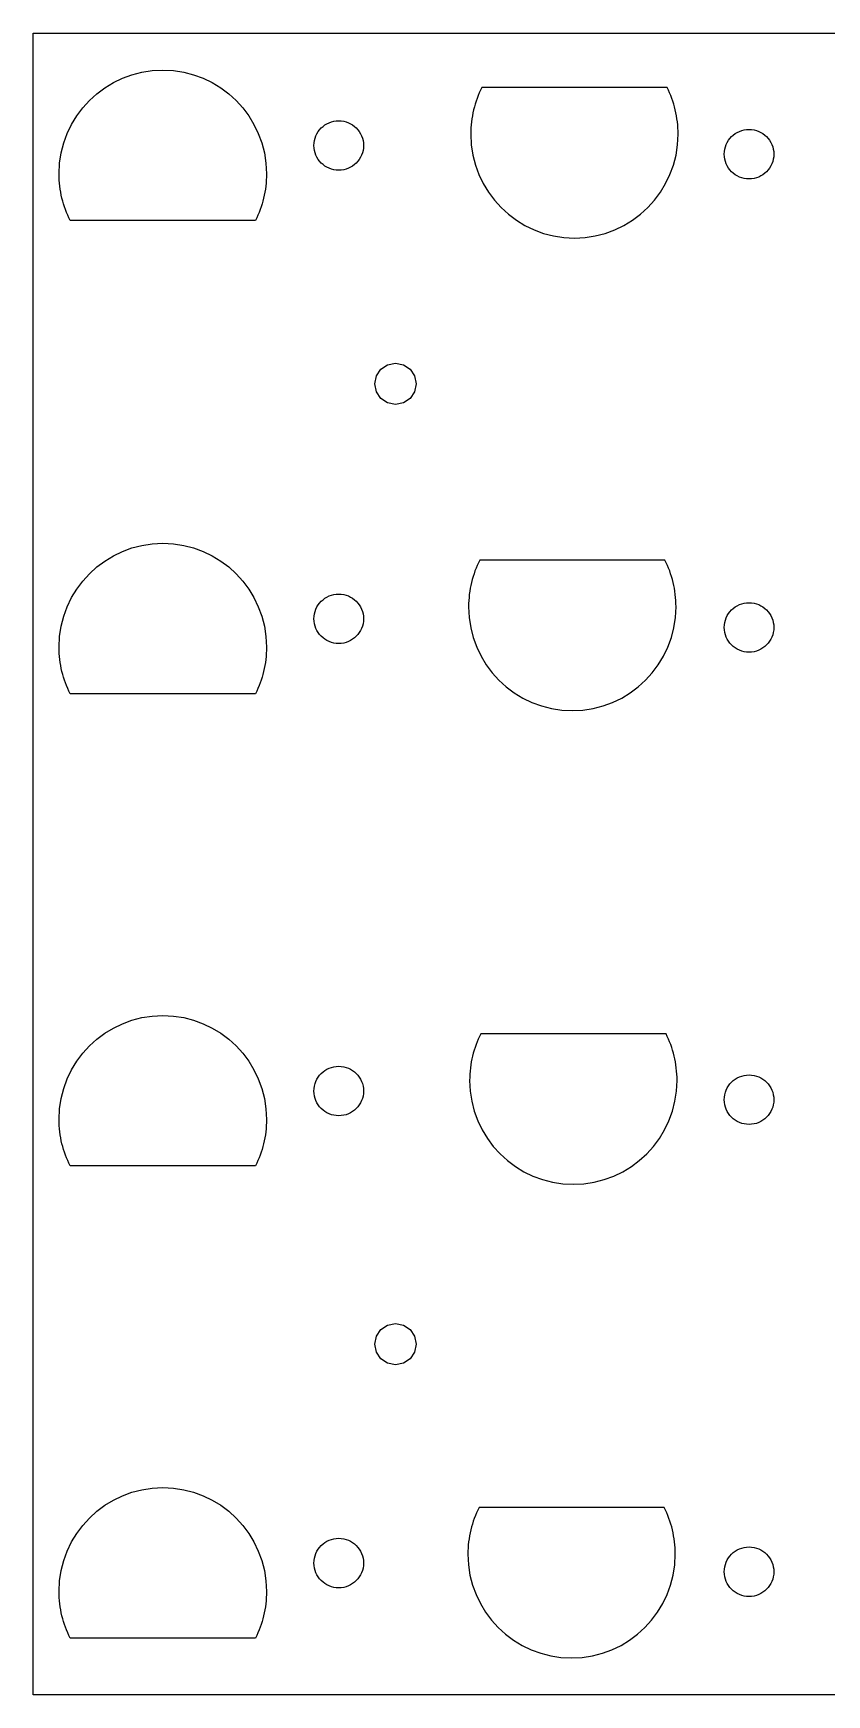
# Model space of a CAD drawing. Extents: x 4 to 202, y 54 to 252.
# Drawn here: x 4 to 98.6, y 54.2 to 252.1 of the extents above; entities that cross this region are included whole.
import ezdxf

# ---------------------------------------------------------------- set-up
doc = ezdxf.new("R2010")
doc.units = 0
doc.layers.get('0').update_dxf_attribs({"linetype": 'CONTINUOUS'})

msp = doc.modelspace()

# ---------------------------------------------------------------- linework, layer by layer
at = {"color": 7}
for points in [[(4.046068, 252.144348), (16.414815, 252.144348), (28.783565, 252.144348), (41.152304, 252.144348), (53.52106, 252.144348), (65.889815, 252.144348), (78.258571, 252.144348), (90.627299, 252.144348), (102.996055, 252.144348)], [(102.996055, 54.24436), (90.627299, 54.24436), (78.258571, 54.24436), (65.889815, 54.24436), (53.52106, 54.24436), (41.152304, 54.24436), (28.783565, 54.24436), (16.414815, 54.24436), (4.046068, 54.24436), (4.046068, 66.613087), (4.046068, 78.981843), (4.046068, 91.350599), (4.046068, 103.719349), (4.046068, 116.088096), (4.046068, 128.456849), (4.046068, 140.8256), (4.046068, 153.194347), (4.046068, 165.5631), (4.046068, 177.93185), (4.046068, 190.300597), (4.046068, 202.669347), (4.046068, 215.038097), (4.046068, 227.40685), (4.046068, 239.775601), (4.046068, 252.144348)], [(7.122856, 235.398025), (7.186645, 236.662318), (7.373869, 237.890123), (7.678317, 239.075216), (8.093773, 240.211384), (8.614026, 241.292402), (9.23286, 242.312051), (9.944064, 243.264111), (10.741424, 244.142364), (11.618727, 244.940584), (12.569758, 245.652561), (13.588306, 246.272064), (14.668156, 246.792879), (15.803095, 247.208785), (16.98691, 247.513562), (18.213388, 247.700989), (19.476315, 247.764847), (20.739242, 247.700989), (21.965719, 247.513562), (23.149535, 247.208785), (24.284474, 246.792879), (25.364324, 246.272064), (26.382871, 245.652561), (27.333903, 244.940584), (28.211205, 244.142364), (29.008564, 243.264111), (29.71977, 242.312051), (30.338604, 241.292402), (30.858855, 240.211384), (31.274312, 239.075216), (31.578759, 237.890123), (31.765985, 236.662318), (31.829773, 235.398025), (31.824241, 235.024633), (31.80776, 234.65409), (31.780497, 234.286538), (31.742597, 233.922118), (31.694219, 233.560972), (31.635514, 233.203244), (31.56664, 232.849072), (31.487753, 232.498603), (31.399012, 232.151975), (31.300564, 231.809335), (31.192572, 231.470821), (31.07519, 231.136573), (30.948571, 230.806738), (30.81287, 230.481457), (30.668248, 230.160872), (30.514857, 229.845122), (29.13573, 229.845122), (27.756601, 229.845122), (26.377473, 229.845122), (24.998344, 229.845122), (23.619216, 229.845122), (22.240088, 229.845122), (20.86096, 229.845122), (19.481832, 229.845122), (18.102704, 229.845122), (16.723575, 229.845122), (15.344447, 229.845122), (13.965319, 229.845122), (12.586191, 229.845122), (11.207063, 229.845122), (9.827935, 229.845122), (8.448806, 229.845122), (8.295212, 230.160934), (8.15018, 230.481553), (8.013895, 230.806842), (7.886544, 231.136661), (7.768313, 231.470877), (7.659387, 231.809352), (7.559954, 232.151944), (7.470197, 232.498521), (7.390304, 232.848943), (7.32046, 233.203072), (7.260851, 233.560775), (7.211663, 233.921906), (7.173083, 234.286337), (7.145295, 234.653923), (7.128486, 235.024532), (7.122842, 235.398025), (7.122856, 235.398025)], [(56.153645, 240.121499), (56.217433, 238.857205), (56.40466, 237.629403), (56.709107, 236.444307), (57.124563, 235.30814), (57.644815, 234.227121), (58.263649, 233.207472), (58.974855, 232.255412), (59.772214, 231.377159), (60.649516, 230.578939), (61.600548, 229.866963), (62.619097, 229.24746), (63.698947, 228.726644), (64.833884, 228.310739), (66.017699, 228.005961), (67.244177, 227.818535), (68.507105, 227.754676), (69.770032, 227.818535), (70.996511, 228.005961), (72.180326, 228.310739), (73.315263, 228.726644), (74.395113, 229.24746), (75.413661, 229.866963), (76.364694, 230.578939), (77.241995, 231.377159), (78.039355, 232.255412), (78.750561, 233.207472), (79.369395, 234.227121), (79.889646, 235.30814), (80.305103, 236.444307), (80.60955, 237.6294), (80.796776, 238.857205), (80.860564, 240.121499), (80.855033, 240.49489), (80.838551, 240.865434), (80.811288, 241.232986), (80.773389, 241.597405), (80.72501, 241.958551), (80.666305, 242.316279), (80.597431, 242.670451), (80.518548, 243.02092), (80.429803, 243.367548), (80.331355, 243.710189), (80.223363, 244.048703), (80.105978, 244.38295), (79.979362, 244.712786), (79.843661, 245.038067), (79.699039, 245.358652), (79.545648, 245.674402), (78.166519, 245.674402), (76.787392, 245.674402), (75.408262, 245.674402), (74.029135, 245.674402), (72.650006, 245.674402), (71.270879, 245.674402), (69.891749, 245.674402), (68.512622, 245.674402), (67.133493, 245.674402), (65.754366, 245.674402), (64.375236, 245.674402), (62.996109, 245.674402), (61.616979, 245.674402), (60.237853, 245.674402), (58.858723, 245.674402), (57.479596, 245.674402), (57.326002, 245.358589), (57.180968, 245.037971), (57.044686, 244.712682), (56.917333, 244.382863), (56.799102, 244.048647), (56.690178, 243.710172), (56.590743, 243.367579), (56.500988, 243.021002), (56.421093, 242.670581), (56.351249, 242.316451), (56.291641, 241.958749), (56.242452, 241.597617), (56.203873, 241.233186), (56.176074, 240.8656), (56.159253, 240.494992), (56.153609, 240.121499), (56.153645, 240.121499)], [(40.438022, 241.721228), (40.739647, 241.706016), (41.032554, 241.661312), (41.315262, 241.588623), (41.586302, 241.489422), (41.844177, 241.365199), (42.087405, 241.217433), (42.314498, 241.047611), (42.523997, 240.85721), (42.714378, 240.647719), (42.884214, 240.420621), (43.031969, 240.177393), (43.156195, 239.919521), (43.25539, 239.648486), (43.32809, 239.365776), (43.372794, 239.072868), (43.38795, 238.771246), (43.372794, 238.469627), (43.32809, 238.17672), (43.25539, 237.894009), (43.156195, 237.622974), (43.031969, 237.365102), (42.884214, 237.121875), (42.714378, 236.894773), (42.523997, 236.685282), (42.314498, 236.494884), (42.087405, 236.32506), (41.844177, 236.177297), (41.586302, 236.053074), (41.315262, 235.953873), (41.032554, 235.881181), (40.739647, 235.836477), (40.438022, 235.821265), (40.1364, 235.836477), (39.843493, 235.881181), (39.560785, 235.953873), (39.289744, 236.053074), (39.03187, 236.177297), (38.788642, 236.32506), (38.561546, 236.494884), (38.352067, 236.685282), (38.161666, 236.894773), (37.991833, 237.121875), (37.844075, 237.365102), (37.719852, 237.622974), (37.620657, 237.894009), (37.547956, 238.17672), (37.503252, 238.469627), (37.488097, 238.771246), (37.503252, 239.072868), (37.547956, 239.365776), (37.620657, 239.648486), (37.719852, 239.919521), (37.844075, 240.177393), (37.991833, 240.420621), (38.161666, 240.647719), (38.352067, 240.85721), (38.561546, 241.047611), (38.788642, 241.217433), (39.03187, 241.365199), (39.289744, 241.489422), (39.560785, 241.588623), (39.843493, 241.661312), (40.1364, 241.706016), (40.438022, 241.721228)], [(89.311531, 240.688605), (89.613156, 240.673393), (89.906063, 240.628689), (90.188771, 240.556), (90.459811, 240.456799), (90.717686, 240.332576), (90.960914, 240.18481), (91.188007, 240.014988), (91.397506, 239.82459), (91.587887, 239.615096), (91.757723, 239.387998), (91.905478, 239.14477), (92.029703, 238.886898), (92.128899, 238.615863), (92.201599, 238.333153), (92.246303, 238.040245), (92.261459, 237.738623), (92.246303, 237.437004), (92.201599, 237.144097), (92.128899, 236.861386), (92.029703, 236.590351), (91.905478, 236.332479), (91.757723, 236.089252), (91.587887, 235.86215), (91.397506, 235.65266), (91.188007, 235.462261), (90.960914, 235.292437), (90.717686, 235.144674), (90.459811, 235.020451), (90.188771, 234.92125), (89.906063, 234.848558), (89.613156, 234.803854), (89.311531, 234.788614), (89.009909, 234.803854), (88.717001, 234.848558), (88.434294, 234.92125), (88.163253, 235.020451), (87.905378, 235.144674), (87.662151, 235.292437), (87.435055, 235.462261), (87.225576, 235.65266), (87.035174, 235.86215), (86.865339, 236.089252), (86.717584, 236.332479), (86.593361, 236.590351), (86.494163, 236.861386), (86.421465, 237.144097), (86.376761, 237.437004), (86.361606, 237.738623), (86.376761, 238.040245), (86.421465, 238.333153), (86.494163, 238.615863), (86.593361, 238.886898), (86.717584, 239.14477), (86.865339, 239.387998), (87.035174, 239.615096), (87.225576, 239.82459), (87.435055, 240.014988), (87.662151, 240.18481), (87.905378, 240.332576), (88.163253, 240.456799), (88.434294, 240.556), (88.717001, 240.628689), (89.009909, 240.673393), (89.311531, 240.688605)], [(49.651262, 210.384116), (49.458728, 209.430465), (48.933673, 208.651704), (48.154912, 208.126649), (47.20126, 207.934117), (46.247612, 208.126649), (45.468848, 208.651704), (44.943796, 209.430465), (44.751261, 210.384116), (44.943796, 211.337768), (45.468848, 212.116526), (46.247612, 212.641583), (47.20126, 212.834115), (48.154912, 212.641583), (48.933673, 212.116526), (49.458728, 211.337768), (49.651262, 210.384116)], [(7.122856, 179.027126), (7.186645, 180.291419), (7.373869, 181.519221), (7.678317, 182.704317), (8.093773, 183.840485), (8.614026, 184.921503), (9.23286, 185.941152), (9.944064, 186.893212), (10.741424, 187.771465), (11.618727, 188.569685), (12.569758, 189.281662), (13.588306, 189.901165), (14.668156, 190.42198), (15.803095, 190.837886), (16.98691, 191.142663), (18.213388, 191.33009), (19.476315, 191.393948), (20.739242, 191.33009), (21.965719, 191.142663), (23.149535, 190.837886), (24.284474, 190.42198), (25.364324, 189.901165), (26.382871, 189.281662), (27.333903, 188.569685), (28.211205, 187.771465), (29.008564, 186.893212), (29.71977, 185.941152), (30.338604, 184.921503), (30.858855, 183.840485), (31.274312, 182.704317), (31.578759, 181.519224), (31.765985, 180.291419), (31.829773, 179.027126), (31.824241, 178.653734), (31.80776, 178.283191), (31.780497, 177.915638), (31.742597, 177.551219), (31.694219, 177.190073), (31.635514, 176.832345), (31.56664, 176.478173), (31.487753, 176.127704), (31.399012, 175.781076), (31.300564, 175.438436), (31.192572, 175.099921), (31.075187, 174.765674), (30.948571, 174.435838), (30.81287, 174.110558), (30.668248, 173.789973), (30.514857, 173.474223), (29.13573, 173.474223), (27.756601, 173.474223), (26.377473, 173.474223), (24.998344, 173.474223), (23.619216, 173.474223), (22.240088, 173.474223), (20.86096, 173.474223), (19.481832, 173.474223), (18.102704, 173.474223), (16.723575, 173.474223), (15.344447, 173.474223), (13.965319, 173.474223), (12.586191, 173.474223), (11.207063, 173.474223), (9.827935, 173.474223), (8.448806, 173.474223), (8.295212, 173.790035), (8.15018, 174.110654), (8.013895, 174.435943), (7.886544, 174.765762), (7.768313, 175.099978), (7.659387, 175.438453), (7.559954, 175.781045), (7.470197, 176.127622), (7.390304, 176.478044), (7.32046, 176.832173), (7.260851, 177.189876), (7.211663, 177.551007), (7.173083, 177.915438), (7.145295, 178.283024), (7.128486, 178.653633), (7.122842, 179.027126), (7.122856, 179.027126)], [(55.902439, 183.834166), (55.966227, 182.569872), (56.153454, 181.34207), (56.457901, 180.156974), (56.873357, 179.020807), (57.393609, 177.939788), (58.012443, 176.920139), (58.723649, 175.968079), (59.521008, 175.089826), (60.39831, 174.291606), (61.349342, 173.57963), (62.367891, 172.960127), (63.447741, 172.439311), (64.582678, 172.023406), (65.766493, 171.718628), (66.992971, 171.531202), (68.255899, 171.467343), (69.518826, 171.531202), (70.745305, 171.718628), (71.92912, 172.023406), (73.064057, 172.439311), (74.143907, 172.960127), (75.162455, 173.57963), (76.113488, 174.291606), (76.990789, 175.089826), (77.788149, 175.968079), (78.499355, 176.920139), (79.118189, 177.939788), (79.63844, 179.020807), (80.053897, 180.156974), (80.358344, 181.342067), (80.54557, 182.569872), (80.609358, 183.834166), (80.603827, 184.207557), (80.587345, 184.578101), (80.560082, 184.945653), (80.522183, 185.310072), (80.473804, 185.671218), (80.415099, 186.028946), (80.346225, 186.383118), (80.267342, 186.733587), (80.178597, 187.080215), (80.080149, 187.422856), (79.972157, 187.76137), (79.854775, 188.095617), (79.728156, 188.425453), (79.592455, 188.750734), (79.447833, 189.071318), (79.294442, 189.387069), (77.915313, 189.387069), (76.536186, 189.387069), (75.157056, 189.387069), (73.777929, 189.387069), (72.3988, 189.387069), (71.019673, 189.387069), (69.640543, 189.387069), (68.261416, 189.387069), (66.882287, 189.387069), (65.50316, 189.387069), (64.12403, 189.387069), (62.744903, 189.387069), (61.365773, 189.387069), (59.986647, 189.387069), (58.607517, 189.387069), (57.22839, 189.387069), (57.074796, 189.071256), (56.929762, 188.750638), (56.79348, 188.425349), (56.666127, 188.09553), (56.547896, 187.761313), (56.438972, 187.422839), (56.339537, 187.080246), (56.249782, 186.733669), (56.169887, 186.383248), (56.100043, 186.029118), (56.040435, 185.671416), (55.991246, 185.310284), (55.952667, 184.945853), (55.924868, 184.578267), (55.908047, 184.207659), (55.902403, 183.834166), (55.902439, 183.834166)], [(40.438022, 185.350329), (40.739647, 185.335117), (41.032554, 185.290413), (41.315262, 185.217724), (41.586302, 185.118523), (41.844177, 184.9943), (42.087405, 184.846534), (42.314498, 184.676712), (42.523997, 184.486314), (42.714378, 184.27682), (42.884214, 184.049722), (43.031969, 183.806494), (43.156195, 183.548622), (43.25539, 183.277587), (43.32809, 182.994876), (43.372794, 182.701969), (43.38795, 182.400347), (43.372794, 182.098728), (43.32809, 181.805821), (43.25539, 181.52311), (43.156195, 181.252075), (43.031969, 180.994203), (42.884214, 180.750976), (42.714378, 180.523874), (42.523997, 180.314383), (42.314498, 180.123985), (42.087405, 179.954161), (41.844177, 179.806398), (41.586302, 179.682175), (41.315262, 179.582974), (41.032554, 179.510282), (40.739647, 179.465578), (40.438022, 179.450338), (40.1364, 179.465578), (39.843493, 179.510282), (39.560785, 179.582974), (39.289744, 179.682175), (39.03187, 179.806398), (38.788642, 179.954161), (38.561546, 180.123985), (38.352067, 180.314383), (38.161666, 180.523874), (37.991833, 180.750976), (37.844075, 180.994203), (37.719852, 181.252075), (37.620657, 181.52311), (37.547956, 181.805821), (37.503252, 182.098728), (37.488097, 182.400347), (37.503252, 182.701969), (37.547956, 182.994876), (37.620657, 183.277587), (37.719852, 183.548622), (37.844075, 183.806494), (37.991833, 184.049722), (38.161666, 184.27682), (38.352067, 184.486314), (38.561546, 184.676712), (38.788642, 184.846534), (39.03187, 184.9943), (39.289744, 185.118523), (39.560785, 185.217724), (39.843493, 185.290413), (40.1364, 185.335117), (40.438022, 185.350329)], [(89.311531, 184.317706), (89.613156, 184.302494), (89.906063, 184.25779), (90.188771, 184.185101), (90.459811, 184.0859), (90.717686, 183.961677), (90.960914, 183.813911), (91.188007, 183.644089), (91.397506, 183.453688), (91.587887, 183.244197), (91.757723, 183.017099), (91.905478, 182.773871), (92.029703, 182.515999), (92.128899, 182.244964), (92.201599, 181.962254), (92.246303, 181.669346), (92.261459, 181.367724), (92.246303, 181.066105), (92.201599, 180.773198), (92.128899, 180.490487), (92.029703, 180.219452), (91.905478, 179.96158), (91.757723, 179.718353), (91.587887, 179.491251), (91.397506, 179.281761), (91.188007, 179.091362), (90.960914, 178.921538), (90.717686, 178.773775), (90.459811, 178.649552), (90.188771, 178.550351), (89.906063, 178.477659), (89.613156, 178.432955), (89.311531, 178.417743), (89.009909, 178.432955), (88.717001, 178.477659), (88.434294, 178.550351), (88.163253, 178.649552), (87.905378, 178.773775), (87.662151, 178.921538), (87.435055, 179.091362), (87.225576, 179.281761), (87.035174, 179.491251), (86.865339, 179.718353), (86.717584, 179.96158), (86.593361, 180.219452), (86.494163, 180.490487), (86.421465, 180.773198), (86.376761, 181.066105), (86.361606, 181.367724), (86.376761, 181.669346), (86.421465, 181.962254), (86.494163, 182.244964), (86.593361, 182.515999), (86.717584, 182.773871), (86.865339, 183.017099), (87.035174, 183.244197), (87.225576, 183.453688), (87.435055, 183.644089), (87.662151, 183.813911), (87.905378, 183.961677), (88.163253, 184.0859), (88.434294, 184.185101), (88.717001, 184.25779), (89.009909, 184.302494), (89.311531, 184.317706)], [(7.122856, 122.781808), (7.186645, 124.046101), (7.373869, 125.273906), (7.678317, 126.459), (8.093773, 127.595167), (8.614026, 128.676185), (9.23286, 129.695835), (9.944064, 130.647894), (10.741424, 131.526147), (11.618727, 132.324368), (12.569758, 133.036344), (13.588306, 133.655847), (14.668156, 134.176663), (15.803095, 134.592568), (16.98691, 134.897345), (18.213388, 135.084772), (19.476315, 135.14863), (20.739242, 135.084772), (21.965719, 134.897345), (23.149535, 134.592568), (24.284474, 134.176663), (25.364324, 133.655847), (26.382871, 133.036344), (27.333903, 132.324368), (28.211205, 131.526147), (29.008564, 130.647894), (29.71977, 129.695835), (30.338604, 128.676185), (30.858855, 127.595167), (31.274312, 126.459), (31.578759, 125.273903), (31.765985, 124.046101), (31.829773, 122.781808), (31.824241, 122.408417), (31.80776, 122.037873), (31.780497, 121.670321), (31.742597, 121.305901), (31.694219, 120.944756), (31.635514, 120.587028), (31.56664, 120.232856), (31.487753, 119.882387), (31.399012, 119.535758), (31.300564, 119.193118), (31.192572, 118.854604), (31.075187, 118.520357), (30.948571, 118.190521), (30.81287, 117.86524), (30.668248, 117.544655), (30.514857, 117.228905), (29.13573, 117.228905), (27.756601, 117.228905), (26.377473, 117.228905), (24.998344, 117.228905), (23.619216, 117.228905), (22.240088, 117.228905), (20.86096, 117.228905), (19.481832, 117.228905), (18.102704, 117.228905), (16.723575, 117.228905), (15.344447, 117.228905), (13.965319, 117.228905), (12.586191, 117.228905), (11.207063, 117.228905), (9.827935, 117.228905), (8.448806, 117.228905), (8.295212, 117.544717), (8.15018, 117.865336), (8.013895, 118.190625), (7.886544, 118.520444), (7.768313, 118.85466), (7.659387, 119.193135), (7.559954, 119.535727), (7.470197, 119.882305), (7.390304, 120.232726), (7.32046, 120.586856), (7.260851, 120.944558), (7.211663, 121.30569), (7.173083, 121.67012), (7.145295, 122.037706), (7.128486, 122.408315), (7.122842, 122.781808), (7.122856, 122.781808)], [(56.028057, 127.421265), (56.091844, 126.156971), (56.279071, 124.929166), (56.583518, 123.744073), (56.998974, 122.607905), (57.519226, 121.526887), (58.13806, 120.507238), (58.849266, 119.555178), (59.646625, 118.676925), (60.523927, 117.878705), (61.47496, 117.166729), (62.493508, 116.547225), (63.573358, 116.02641), (64.708295, 115.610504), (65.89211, 115.305727), (67.118588, 115.1183), (68.381516, 115.054442), (69.644443, 115.1183), (70.870922, 115.305727), (72.054737, 115.610504), (73.189674, 116.02641), (74.269524, 116.547225), (75.288072, 117.166729), (76.239105, 117.878705), (77.116407, 118.676925), (77.913766, 119.555178), (78.624972, 120.507238), (79.243806, 121.526887), (79.764057, 122.607905), (80.179514, 123.744073), (80.483961, 124.929169), (80.671187, 126.156971), (80.734975, 127.421265), (80.729444, 127.794656), (80.712962, 128.1652), (80.685699, 128.532752), (80.6478, 128.897171), (80.599421, 129.258317), (80.540716, 129.616045), (80.471843, 129.970217), (80.392956, 130.320686), (80.304214, 130.667314), (80.205766, 131.009954), (80.097774, 131.348469), (79.980389, 131.682716), (79.853773, 132.012552), (79.718072, 132.337832), (79.57345, 132.658417), (79.42006, 132.974167), (78.040933, 132.974167), (76.661803, 132.974167), (75.282673, 132.974167), (73.903546, 132.974167), (72.52442, 132.974167), (71.14529, 132.974167), (69.76616, 132.974167), (68.387033, 132.974167), (67.007907, 132.974167), (65.628777, 132.974167), (64.249647, 132.974167), (62.87052, 132.974167), (61.491391, 132.974167), (60.112264, 132.974167), (58.733134, 132.974167), (57.354007, 132.974167), (57.200413, 132.658355), (57.055379, 132.337737), (56.919097, 132.012447), (56.791744, 131.682628), (56.673513, 131.348412), (56.564589, 131.009937), (56.465154, 130.667345), (56.375399, 130.320768), (56.295504, 129.970346), (56.22566, 129.616217), (56.166052, 129.258514), (56.116863, 128.897383), (56.078284, 128.532952), (56.050485, 128.165366), (56.033664, 127.794757), (56.02802, 127.421265), (56.028057, 127.421265)], [(40.438022, 129.105039), (40.739647, 129.089827), (41.032554, 129.045123), (41.315262, 128.972434), (41.586302, 128.873233), (41.844177, 128.74901), (42.087405, 128.601244), (42.314498, 128.431423), (42.523997, 128.241024), (42.714378, 128.031531), (42.884214, 127.804432), (43.031969, 127.561204), (43.156195, 127.303332), (43.25539, 127.032297), (43.32809, 126.749587), (43.372794, 126.45668), (43.38795, 126.155058), (43.372794, 125.853438), (43.32809, 125.560531), (43.25539, 125.277821), (43.156195, 125.006786), (43.031969, 124.748914), (42.884214, 124.505686), (42.714378, 124.278585), (42.523997, 124.069094), (42.314498, 123.878696), (42.087405, 123.708871), (41.844177, 123.561108), (41.586302, 123.436885), (41.315262, 123.337684), (41.032554, 123.264992), (40.739647, 123.220288), (40.438022, 123.205076), (40.1364, 123.220288), (39.843493, 123.264992), (39.560785, 123.337684), (39.289744, 123.436885), (39.03187, 123.561108), (38.788642, 123.708871), (38.561546, 123.878696), (38.352067, 124.069094), (38.161666, 124.278585), (37.991833, 124.505686), (37.844075, 124.748914), (37.719852, 125.006786), (37.620657, 125.277821), (37.547956, 125.560531), (37.503252, 125.853438), (37.488097, 126.155058), (37.503252, 126.45668), (37.547956, 126.749587), (37.620657, 127.032297), (37.719852, 127.303332), (37.844075, 127.561204), (37.991833, 127.804432), (38.161666, 128.031531), (38.352067, 128.241024), (38.561546, 128.431423), (38.788642, 128.601244), (39.03187, 128.74901), (39.289744, 128.873233), (39.560785, 128.972434), (39.843493, 129.045123), (40.1364, 129.089827), (40.438022, 129.105039)], [(89.311531, 128.072416), (89.613156, 128.057204), (89.906063, 128.0125), (90.188771, 127.939811), (90.459811, 127.84061), (90.717686, 127.716387), (90.960914, 127.568621), (91.188007, 127.3988), (91.397506, 127.208398), (91.587887, 126.998908), (91.757723, 126.771809), (91.905478, 126.528582), (92.029703, 126.270709), (92.128899, 125.999675), (92.201599, 125.716964), (92.246303, 125.424057), (92.261459, 125.122435), (92.246303, 124.820815), (92.201599, 124.527908), (92.128899, 124.245198), (92.029703, 123.974163), (91.905478, 123.716291), (91.757723, 123.473063), (91.587887, 123.245962), (91.397506, 123.036471), (91.188007, 122.846073), (90.960914, 122.676248), (90.717686, 122.528485), (90.459811, 122.404262), (90.188771, 122.305061), (89.906063, 122.232369), (89.613156, 122.187665), (89.311531, 122.172453), (89.009909, 122.187665), (88.717001, 122.232369), (88.434294, 122.305061), (88.163253, 122.404262), (87.905378, 122.528485), (87.662151, 122.676248), (87.435055, 122.846073), (87.225576, 123.036471), (87.035174, 123.245962), (86.865339, 123.473063), (86.717584, 123.716291), (86.593361, 123.974163), (86.494163, 124.245198), (86.421465, 124.527908), (86.376761, 124.820815), (86.361606, 125.122435), (86.376761, 125.424057), (86.421465, 125.716964), (86.494163, 125.999675), (86.593361, 126.270709), (86.717584, 126.528582), (86.865339, 126.771809), (87.035174, 126.998908), (87.225576, 127.208398), (87.435055, 127.3988), (87.662151, 127.568621), (87.905378, 127.716387), (88.163253, 127.84061), (88.434294, 127.939811), (88.717001, 128.0125), (89.009909, 128.057204), (89.311531, 128.072416)], [(49.651262, 96.004592), (49.458728, 95.05094), (48.933673, 94.272179), (48.154912, 93.747124), (47.20126, 93.554592), (46.247612, 93.747124), (45.468848, 94.272179), (44.943796, 95.05094), (44.751261, 96.004592), (44.943796, 96.958243), (45.468848, 97.737001), (46.247612, 98.262059), (47.20126, 98.454591), (48.154912, 98.262059), (48.933673, 97.737001), (49.458728, 96.958243), (49.651262, 96.004592)], [(7.122856, 66.554162), (7.186645, 67.818459), (7.373869, 69.046263), (7.678317, 70.231363), (8.093773, 71.36753), (8.614026, 72.448551), (9.23286, 73.4682), (9.944064, 74.420263), (10.741424, 75.298513), (11.618727, 76.096736), (12.569758, 76.808712), (13.588306, 77.428216), (14.668156, 77.949031), (15.803095, 78.364936), (16.98691, 78.669714), (18.213388, 78.85714), (19.476315, 78.920999), (20.739242, 78.85714), (21.965719, 78.669714), (23.149535, 78.364936), (24.284474, 77.949031), (25.364324, 77.428216), (26.382871, 76.808712), (27.333903, 76.096736), (28.211205, 75.298513), (29.008564, 74.420263), (29.71977, 73.4682), (30.338604, 72.448551), (30.858855, 71.36753), (31.274312, 70.231363), (31.578759, 69.046263), (31.765985, 67.818459), (31.829773, 66.554162), (31.824241, 66.180774), (31.80776, 65.81023), (31.780497, 65.442681), (31.742597, 65.078261), (31.694219, 64.717116), (31.635514, 64.359388), (31.56664, 64.005219), (31.487753, 63.654749), (31.399012, 63.308121), (31.300564, 62.965481), (31.192572, 62.626967), (31.075187, 62.29272), (30.948571, 61.962886), (30.81287, 61.637606), (30.668248, 61.317018), (30.514857, 61.001271), (29.13573, 61.001271), (27.756601, 61.001271), (26.377473, 61.001271), (24.998344, 61.001271), (23.619216, 61.001271), (22.240088, 61.001271), (20.86096, 61.001271), (19.481832, 61.001271), (18.102704, 61.001271), (16.723575, 61.001271), (15.344447, 61.001271), (13.965319, 61.001271), (12.586191, 61.001271), (11.207063, 61.001271), (9.827935, 61.001271), (8.448806, 61.001271), (8.295212, 61.317083), (8.15018, 61.637702), (8.013895, 61.962988), (7.886544, 62.292807), (7.768313, 62.627023), (7.659387, 62.965495), (7.559954, 63.308087), (7.470197, 63.654665), (7.390304, 64.005086), (7.32046, 64.359213), (7.260851, 64.716913), (7.211663, 65.078047), (7.173083, 65.442475), (7.145295, 65.810061), (7.128486, 66.180669), (7.122842, 66.554162), (7.122856, 66.554162)], [(55.817378, 70.990696), (55.881166, 69.726399), (56.068392, 68.498594), (56.372839, 67.313495), (56.788296, 66.177328), (57.308547, 65.096307), (57.927381, 64.076658), (58.638587, 63.124595), (59.435946, 62.246342), (60.313248, 61.448122), (61.264281, 60.736145), (62.282829, 60.116642), (63.362679, 59.595827), (64.497616, 59.179921), (65.681431, 58.875144), (66.90791, 58.687717), (68.170837, 58.623859), (69.433765, 58.687717), (70.660243, 58.875144), (71.844058, 59.179921), (72.978995, 59.595827), (74.058845, 60.116642), (75.077393, 60.736145), (76.028426, 61.448122), (76.905728, 62.246345), (77.703087, 63.124595), (78.414293, 64.076658), (79.033127, 65.096307), (79.553379, 66.177328), (79.968835, 67.313495), (80.273282, 68.498594), (80.460509, 69.726399), (80.524296, 70.990696), (80.518765, 71.364084), (80.502283, 71.734628), (80.47502, 72.102177), (80.437121, 72.466596), (80.388742, 72.827742), (80.330037, 73.18547), (80.261164, 73.539639), (80.182277, 73.890108), (80.093535, 74.236737), (79.995087, 74.579377), (79.887095, 74.917891), (79.76971, 75.252138), (79.643094, 75.581971), (79.507393, 75.907252), (79.362771, 76.22784), (79.209381, 76.543587), (77.830254, 76.543587), (76.451124, 76.543587), (75.071994, 76.543587), (73.692868, 76.543587), (72.313741, 76.543587), (70.934611, 76.543587), (69.555481, 76.543587), (68.176354, 76.543587), (66.797228, 76.543587), (65.418098, 76.543587), (64.038971, 76.543587), (62.659841, 76.543587), (61.280715, 76.543587), (59.901585, 76.543587), (58.522455, 76.543587), (57.143328, 76.543587), (56.989734, 76.227775), (56.8447, 75.907156), (56.708418, 75.58187), (56.581065, 75.252051), (56.462834, 74.917835), (56.35391, 74.579363), (56.254475, 74.23677), (56.16472, 73.890193), (56.084826, 73.539772), (56.014981, 73.185645), (55.955373, 72.827945), (55.906185, 72.466811), (55.867605, 72.102383), (55.839806, 71.734797), (55.822985, 71.364188), (55.817341, 70.990696), (55.817378, 70.990696)], [(40.438022, 72.877368), (40.739647, 72.862156), (41.032554, 72.817452), (41.315262, 72.744763), (41.586302, 72.645562), (41.844177, 72.521339), (42.087405, 72.373573), (42.314498, 72.203752), (42.523997, 72.01335), (42.714378, 71.80386), (42.884214, 71.576761), (43.031969, 71.333533), (43.156195, 71.075661), (43.25539, 70.804626), (43.32809, 70.521916), (43.372794, 70.229009), (43.38795, 69.927387), (43.372794, 69.625767), (43.32809, 69.33286), (43.25539, 69.05015), (43.156195, 68.779115), (43.031969, 68.521243), (42.884214, 68.278015), (42.714378, 68.050914), (42.523997, 67.841423), (42.314498, 67.651025), (42.087405, 67.4812), (41.844177, 67.333437), (41.586302, 67.209214), (41.315262, 67.110013), (41.032554, 67.037321), (40.739647, 66.992617), (40.438022, 66.977405), (40.1364, 66.992617), (39.843493, 67.037321), (39.560785, 67.110013), (39.289744, 67.209214), (39.03187, 67.333437), (38.788642, 67.4812), (38.561546, 67.651025), (38.352067, 67.841423), (38.161666, 68.050914), (37.991833, 68.278015), (37.844075, 68.521243), (37.719852, 68.779115), (37.620657, 69.05015), (37.547956, 69.33286), (37.503252, 69.625767), (37.488097, 69.927387), (37.503252, 70.229009), (37.547956, 70.521916), (37.620657, 70.804626), (37.719852, 71.075661), (37.844075, 71.333533), (37.991833, 71.576761), (38.161666, 71.80386), (38.352067, 72.01335), (38.561546, 72.203752), (38.788642, 72.373573), (39.03187, 72.521339), (39.289744, 72.645562), (39.560785, 72.744763), (39.843493, 72.817452), (40.1364, 72.862156), (40.438022, 72.877368)], [(89.311531, 71.844745), (89.613156, 71.829533), (89.906063, 71.784829), (90.188771, 71.71214), (90.459811, 71.612939), (90.717686, 71.488716), (90.960914, 71.34095), (91.188007, 71.171129), (91.397506, 70.980727), (91.587887, 70.771237), (91.757723, 70.544138), (91.905478, 70.300911), (92.029703, 70.043039), (92.128899, 69.772004), (92.201599, 69.489293), (92.246303, 69.196386), (92.261459, 68.894764), (92.246303, 68.593144), (92.201599, 68.300237), (92.128899, 68.017527), (92.029703, 67.746492), (91.905478, 67.48862), (91.757723, 67.245392), (91.587887, 67.018291), (91.397506, 66.8088), (91.188007, 66.618402), (90.960914, 66.448577), (90.717686, 66.300814), (90.459811, 66.176591), (90.188771, 66.07739), (89.906063, 66.004698), (89.613156, 65.959994), (89.311531, 65.944782), (89.009909, 65.959994), (88.717001, 66.004698), (88.434294, 66.07739), (88.163253, 66.176591), (87.905378, 66.300814), (87.662151, 66.448577), (87.435055, 66.618402), (87.225576, 66.8088), (87.035174, 67.018291), (86.865339, 67.245392), (86.717584, 67.48862), (86.593361, 67.746492), (86.494163, 68.017527), (86.421465, 68.300237), (86.376761, 68.593144), (86.361606, 68.894764), (86.376761, 69.196386), (86.421465, 69.489293), (86.494163, 69.772004), (86.593361, 70.043039), (86.717584, 70.300911), (86.865339, 70.544138), (87.035174, 70.771237), (87.225576, 70.980727), (87.435055, 71.171129), (87.662151, 71.34095), (87.905378, 71.488716), (88.163253, 71.612939), (88.434294, 71.71214), (88.717001, 71.784829), (89.009909, 71.829533), (89.311531, 71.844745)]]:
    msp.add_lwpolyline(points, dxfattribs=at)

doc.saveas('drawing.dxf')
